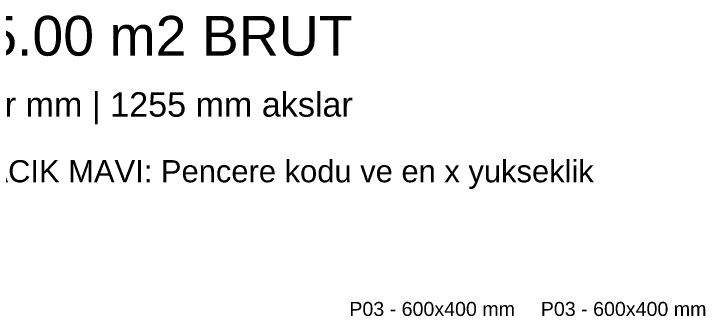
# Model space of a CAD drawing. Header units: millimetres. Extents: x -973 to 28250, y -35942 to 8545.
# Drawn here: x 18506 to 23037, y -17807 to -15826 of the extents above; entities that cross this region are included whole.
import ezdxf
from ezdxf.enums import TextEntityAlignment as Align

# ---------------------------------------------------------------- set-up
doc = ezdxf.new("R2010")
doc.units = ezdxf.units.MM
doc.layers.add('R02_PENCERE', color=4, linetype='Continuous')
doc.layers.add('R02_YAZI', color=7, linetype='Continuous')
doc.styles.get("Standard").update_dxf_attribs({"font": 'Arial.ttf'})

msp = doc.modelspace()

# ---------------------------------------------------------------- texts
at = {"layer": 'R02_PENCERE'}
for p in [(21247.5, -17760), (22502.5, -17760)]:
    msp.add_text('P03 - 600x400 mm', height=92, dxfattribs=at).set_placement(p, align=Align.MIDDLE_CENTER)
at = {"layer": 'R02_YAZI'}
for s, height, p in [('UST MONTAJ / 75.00 m2 BRUT', 260, (15500, -16100)), ('Kat tabani +2820 mm | Olculer mm | 1255 mm akslar', 160, (15500, -16500)), ('MOR: Ozel pano toplam boyu | ACIK MAVI: Pencere kodu ve en x yukseklik', 145, (15500, -16930))]:
    msp.add_text(s, height=height, dxfattribs=at).set_placement(p)

doc.saveas('drawing.dxf')
